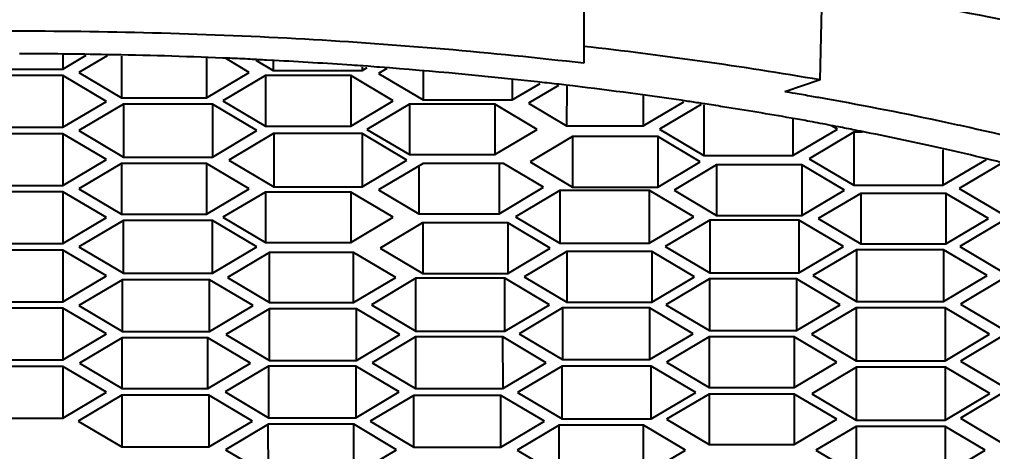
# Model space of a CAD drawing. Header units: millimetres. Extents: x 3495 to 4455, y 26793 to 27144.
# Drawn here: x 3761.19 to 3766.34, y 27042.74 to 27045.02 of the extents above; entities that cross this region are included whole.
import ezdxf

# ---------------------------------------------------------------- set-up
doc = ezdxf.new("R2010")
doc.units = ezdxf.units.MM
doc.styles.get("Standard").update_dxf_attribs({"font": ''})
doc.styles.get('Standard').set_extended_font_data('SimSun')
doc.dimstyles.new('副本 ISO-25-2bei', dxfattribs={"dimscale": 1.7, "dimtxt": 5, "dimasz": 5, "dimexe": 0.5, "dimexo": 0.625, "dimgap": 1, "dimtad": 1, "dimlfac": 0.0393, "dimdsep": 46, "dimtxsty": 'Standard', "dimcen": 2.5, "dimclrd": 1, "dimclre": 1, "dimclrt": 3, "dimadec": 0, "dimazin": 0, "dimtfac": 1, "dimtmove": 0, "dimatfit": 3, "dimfxl": 0, "dimarcsym": 0})

# ---------------------------------------------------------------- blocks, each defined once
blk = doc.blocks.new('*D1')
at = {"color": 1, "lineweight": -2, "transparency": 16777216}
for p, q in [((3689.7146, 27007.2561), (3689.7146, 27133.5514)), ((3832.6743, 27007.2563), (3832.6743, 27133.5514)), ((3698.2146, 27132.7014), (3824.1743, 27132.7014))]:
    blk.add_line(p, q, dxfattribs=at)
at = {"color": 1, "transparency": 16777216}
for points in [[(3698.2146, 27134.118), (3698.2146, 27131.2847), (3689.7146, 27132.7014)], [(3824.1743, 27134.118), (3824.1743, 27131.2847), (3832.6743, 27132.7014)]]:
    blk.add_solid(points, dxfattribs=at)
at = {"layer": 'Defpoints', "color": 0, "transparency": 16777216}
for p in [(3832.6743, 27132.7014), (3689.7146, 27006.1936), (3832.6743, 27006.1938)]:
    blk.add_point(p, dxfattribs=at)
at = {"color": 3, "transparency": 16777216, "insert": (3761.1945, 27138.6514), "char_height": 8.5, "attachment_point": 5, "bg_fill": 3, "box_fill_scale": 1.1, "bg_fill_color": 256, "bg_fill_true_color": 13158600, "bg_fill_transparency": 0}
blk.add_mtext('143', dxfattribs=at)
blk = doc.blocks.new('*D2')
at = {"color": 1, "lineweight": -2, "transparency": 16777216}
for p, q in [((3762.2574, 27114.1186), (3862.2236, 27114.1186)), ((3861.3736, 27105.6186), (3861.3736, 27014.1911)), ((3833.2275, 27005.6911), (3862.2236, 27005.6911))]:
    blk.add_line(p, q, dxfattribs=at)
at = {"color": 1, "transparency": 16777216}
for points in [[(3859.9569, 27105.6186), (3862.7903, 27105.6186), (3861.3736, 27114.1186)], [(3859.9569, 27014.1911), (3862.7903, 27014.1911), (3861.3736, 27005.6911)]]:
    blk.add_solid(points, dxfattribs=at)
at = {"layer": 'Defpoints', "color": 0, "transparency": 16777216}
for p in [(3761.1949, 27114.1186), (3832.165, 27005.6911), (3861.3736, 27005.6911)]:
    blk.add_point(p, dxfattribs=at)
at = {"color": 3, "transparency": 16777216, "insert": (3855.4236, 27059.9049), "char_height": 8.5, "attachment_point": 5, "rotation": 90, "bg_fill": 3, "box_fill_scale": 1.1, "bg_fill_color": 256, "bg_fill_true_color": 13158600, "bg_fill_transparency": 0}
blk.add_mtext('108.4', dxfattribs=at)

msp = doc.modelspace()

# ---------------------------------------------------------------- linework, layer by layer
for points, knots in [([(3761.1945, 27046.9503), (3761.7636, 27046.9503), (3762.3336, 27046.9362), (3762.9028, 27046.9087), (3762.9028, 27046.9087), (3763.4612, 27046.8805), (3764.0195, 27046.8398), (3764.5754, 27046.7833), (3764.5754, 27046.7833), (3765.1122, 27046.7293), (3765.6473, 27046.662), (3766.1799, 27046.578), (3766.1799, 27046.578), (3766.6834, 27046.4991), (3767.1844, 27046.4069), (3767.6813, 27046.2972), (3767.6813, 27046.2972), (3768.1416, 27046.1958), (3768.5986, 27046.0795), (3769.0506, 27045.9449), (3769.0506, 27045.9449), (3769.4594, 27045.8236), (3769.8633, 27045.6873), (3770.2588, 27045.5303), (3770.2588, 27045.5303), (3770.6077, 27045.3915), (3770.9509, 27045.2378), (3771.2816, 27045.0608), (3771.2816, 27045.0608), (3771.5658, 27044.9088), (3771.8416, 27044.7393), (3772.0975, 27044.5457)], [0, 0, 0, 0, 0.125, 0.125, 0.125, 0.125, 0.25, 0.25, 0.25, 0.25, 0.375, 0.375, 0.375, 0.375, 0.5, 0.5, 0.5, 0.5, 0.625, 0.625, 0.625, 0.625, 0.75, 0.75, 0.75, 0.75, 0.875, 0.875, 0.875, 0.875, 1, 1, 1, 1]), ([(3772.0095, 27044.3413), (3771.7544, 27044.5332), (3771.4802, 27044.7002), (3771.1985, 27044.8506), (3771.1985, 27044.8506), (3770.8695, 27045.0259), (3770.5288, 27045.1788), (3770.1823, 27045.3159), (3770.1823, 27045.3159), (3769.7893, 27045.4713), (3769.3888, 27045.6067), (3768.9833, 27045.7264), (3768.9833, 27045.7264), (3768.5355, 27045.8593), (3768.0818, 27045.9748), (3767.6256, 27046.0745), (3767.6256, 27046.0745), (3767.1321, 27046.1834), (3766.6352, 27046.2756), (3766.1367, 27046.3537), (3766.1367, 27046.3537), (3765.6082, 27046.436), (3765.0781, 27046.5033), (3764.5463, 27046.5564), (3764.5463, 27046.5564), (3763.9946, 27046.6121), (3763.4412, 27046.6528), (3762.8878, 27046.6802), (3762.8878, 27046.6802), (3762.3237, 27046.7077), (3761.7595, 27046.7218), (3761.1945, 27046.7218), (3761.1945, 27046.7218), (3760.6303, 27046.7218), (3760.0653, 27046.7077), (3759.5011, 27046.6802), (3759.5011, 27046.6802), (3758.9477, 27046.6528), (3758.3943, 27046.6121), (3757.8426, 27046.5564), (3757.8426, 27046.5564), (3757.3108, 27046.5033), (3756.7807, 27046.436), (3756.2523, 27046.3537), (3756.2523, 27046.3537), (3755.7537, 27046.2756), (3755.2569, 27046.1834), (3754.7633, 27046.0753), (3754.7633, 27046.0753), (3754.3071, 27045.9748), (3753.8535, 27045.8601), (3753.4056, 27045.7272), (3753.4056, 27045.7272), (3753.0001, 27045.6067), (3752.5988, 27045.4713), (3752.2058, 27045.3159), (3752.2058, 27045.3159), (3751.8601, 27045.1788), (3751.5195, 27045.0268), (3751.1904, 27044.8506), (3751.1904, 27044.8506), (3750.9088, 27044.7002), (3750.6346, 27044.5332), (3750.3795, 27044.3413)], [0, 0, 0, 0, 0.0625, 0.0625, 0.0625, 0.0625, 0.125, 0.125, 0.125, 0.125, 0.1875, 0.1875, 0.1875, 0.1875, 0.25, 0.25, 0.25, 0.25, 0.3125, 0.3125, 0.3125, 0.3125, 0.375, 0.375, 0.375, 0.375, 0.4375, 0.4375, 0.4375, 0.4375, 0.5, 0.5, 0.5, 0.5, 0.5625, 0.5625, 0.5625, 0.5625, 0.625, 0.625, 0.625, 0.625, 0.6875, 0.6875, 0.6875, 0.6875, 0.75, 0.75, 0.75, 0.75, 0.8125, 0.8125, 0.8125, 0.8125, 0.875, 0.875, 0.875, 0.875, 0.9375, 0.9375, 0.9375, 0.9375, 1, 1, 1, 1]), ([(3772.0219, 27042.9321), (3771.9422, 27043.0392), (3771.8533, 27043.1398), (3771.7577, 27043.2337), (3771.7577, 27043.2337), (3771.6522, 27043.3392), (3771.5392, 27043.4364), (3771.422, 27043.5278), (3771.422, 27043.5278), (3771.2916, 27043.6292), (3771.1561, 27043.7231), (3771.0165, 27043.8111), (3771.0165, 27043.8111), (3770.8628, 27043.9084), (3770.705, 27043.9981), (3770.5438, 27044.082), (3770.5438, 27044.082), (3770.3676, 27044.1742), (3770.189, 27044.259), (3770.007, 27044.3388), (3770.007, 27044.3388), (3769.8109, 27044.4252), (3769.6115, 27044.5049), (3769.4104, 27044.5797), (3769.4104, 27044.5797), (3768.9659, 27044.7451), (3768.5114, 27044.8847), (3768.0527, 27045.0068), (3768.0527, 27045.0068), (3767.5434, 27045.1422), (3767.0274, 27045.2553), (3766.5089, 27045.3516), (3766.5089, 27045.3516), (3765.9489, 27045.4547), (3765.3855, 27045.5386), (3764.8197, 27045.6042), (3764.8197, 27045.6042), (3764.2256, 27045.674), (3763.629, 27045.7255), (3763.0324, 27045.7596), (3763.0324, 27045.7596), (3762.42, 27045.7945), (3761.8068, 27045.8111), (3761.1945, 27045.8111), (3761.1945, 27045.8111), (3760.5813, 27045.8111), (3759.9681, 27045.7945), (3759.3565, 27045.7596), (3759.3565, 27045.7596), (3758.7591, 27045.7255), (3758.1625, 27045.674), (3757.5684, 27045.6042), (3757.5684, 27045.6042), (3757.0034, 27045.5386), (3756.4392, 27045.4547), (3755.8792, 27045.3516), (3755.8792, 27045.3516), (3755.3607, 27045.2553), (3754.8456, 27045.1422), (3754.3354, 27045.0068), (3754.3354, 27045.0068), (3753.8767, 27044.8847), (3753.4231, 27044.7451), (3752.9785, 27044.5797), (3752.9785, 27044.5797), (3752.7775, 27044.5049), (3752.578, 27044.4252), (3752.3811, 27044.3388), (3752.3811, 27044.3388), (3752.2, 27044.259), (3752.0205, 27044.1742), (3751.8452, 27044.082), (3751.8452, 27044.082), (3751.684, 27043.9981), (3751.5261, 27043.9084), (3751.3724, 27043.8111), (3751.3724, 27043.8111), (3751.2328, 27043.7231), (3751.0965, 27043.6292), (3750.9661, 27043.5278), (3750.9661, 27043.5278), (3750.8489, 27043.4364), (3750.7359, 27043.3392), (3750.6304, 27043.2337), (3750.6304, 27043.2337), (3750.5357, 27043.1398), (3750.4459, 27043.0392), (3750.3662, 27042.9321)], [0, 0, 0, 0, 0.045455, 0.045455, 0.045455, 0.045455, 0.090909, 0.090909, 0.090909, 0.090909, 0.136364, 0.136364, 0.136364, 0.136364, 0.181818, 0.181818, 0.181818, 0.181818, 0.227273, 0.227273, 0.227273, 0.227273, 0.272727, 0.272727, 0.272727, 0.272727, 0.318182, 0.318182, 0.318182, 0.318182, 0.363636, 0.363636, 0.363636, 0.363636, 0.409091, 0.409091, 0.409091, 0.409091, 0.454545, 0.454545, 0.454545, 0.454545, 0.5, 0.5, 0.5, 0.5, 0.545455, 0.545455, 0.545455, 0.545455, 0.590909, 0.590909, 0.590909, 0.590909, 0.636364, 0.636364, 0.636364, 0.636364, 0.681818, 0.681818, 0.681818, 0.681818, 0.727273, 0.727273, 0.727273, 0.727273, 0.772727, 0.772727, 0.772727, 0.772727, 0.818182, 0.818182, 0.818182, 0.818182, 0.863636, 0.863636, 0.863636, 0.863636, 0.909091, 0.909091, 0.909091, 0.909091, 0.954545, 0.954545, 0.954545, 0.954545, 1, 1, 1, 1]), ([(3765.4429, 27045.1896), (3765.9971, 27045.104), (3766.5488, 27044.9985), (3767.0947, 27044.8672), (3767.0947, 27044.8672), (3767.5849, 27044.7501), (3768.0693, 27044.6121), (3768.5446, 27044.446), (3768.5446, 27044.446), (3768.7582, 27044.3712), (3768.9692, 27044.2906), (3769.1778, 27044.2025), (3769.1778, 27044.2025), (3769.3689, 27044.1219), (3769.5575, 27044.0347), (3769.7419, 27043.9399), (3769.7419, 27043.9399), (3769.9098, 27043.8544), (3770.0743, 27043.7621), (3770.233, 27043.6616), (3770.233, 27043.6616), (3770.3759, 27043.571), (3770.5147, 27043.4738), (3770.6468, 27043.3674)], [0, 0, 0, 0, 0.166667, 0.166667, 0.166667, 0.166667, 0.333333, 0.333333, 0.333333, 0.333333, 0.5, 0.5, 0.5, 0.5, 0.666667, 0.666667, 0.666667, 0.666667, 0.833333, 0.833333, 0.833333, 0.833333, 1, 1, 1, 1]), ([(3764.1799, 27044.7899), (3763.6897, 27044.8473), (3763.1969, 27044.8888), (3762.7042, 27044.9171), (3762.7042, 27044.9171), (3762.199, 27044.9453), (3761.693, 27044.9595), (3761.1878, 27044.9595), (3761.1878, 27044.9595), (3760.6818, 27044.9595), (3760.1758, 27044.9453), (3759.6706, 27044.9162), (3759.6706, 27044.9162), (3759.1779, 27044.888), (3758.686, 27044.8456), (3758.1958, 27044.7883)], [0, 0, 0, 0, 0.25, 0.25, 0.25, 0.25, 0.5, 0.5, 0.5, 0.5, 0.75, 0.75, 0.75, 0.75, 1, 1, 1, 1]), ([(3770.7631, 27043.2702), (3770.9027, 27043.1481), (3771.034, 27043.0135), (3771.1453, 27042.8648), (3771.1453, 27042.8648), (3771.2417, 27042.736), (3771.3248, 27042.5955), (3771.3813, 27042.446), (3771.3813, 27042.446), (3771.4079, 27042.377), (3771.4287, 27042.3056), (3771.4436, 27042.2333), (3771.4436, 27042.2333), (3771.4577, 27042.1635), (3771.4661, 27042.092), (3771.4677, 27042.0206), (3771.4677, 27042.0206), (3771.4694, 27041.9491), (3771.4644, 27041.8776), (3771.4536, 27041.807), (3771.4536, 27041.807), (3771.4428, 27041.7347), (3771.4245, 27041.6641), (3771.4021, 27041.5943), (3771.4021, 27041.5943), (3771.3522, 27041.4447), (3771.2766, 27041.3043), (3771.186, 27041.1747), (3771.186, 27041.1747), (3771.0813, 27041.0251), (3770.9567, 27040.8905), (3770.8229, 27040.7667), (3770.8229, 27040.7667), (3770.6659, 27040.623), (3770.4956, 27040.4942), (3770.3178, 27040.377), (3770.3178, 27040.377), (3770.1125, 27040.2416), (3769.8981, 27040.1211), (3769.678, 27040.0106), (3769.678, 27040.0106), (3769.4295, 27039.886), (3769.1736, 27039.7755), (3768.9135, 27039.6741), (3768.9135, 27039.6741), (3768.6252, 27039.5619), (3768.3319, 27039.4614), (3768.0361, 27039.3716), (3768.0361, 27039.3716), (3767.712, 27039.2728), (3767.3855, 27039.1855), (3767.0565, 27039.1074), (3767.0565, 27039.1074), (3766.7042, 27039.0235), (3766.3485, 27038.9504), (3765.9913, 27038.8856), (3765.9913, 27038.8856), (3765.2218, 27038.7468), (3764.445, 27038.6479), (3763.6656, 27038.5823), (3763.6656, 27038.5823), (3762.8438, 27038.5125), (3762.0187, 27038.4793), (3761.1945, 27038.4793)], [0, 0, 0, 0, 0.0625, 0.0625, 0.0625, 0.0625, 0.125, 0.125, 0.125, 0.125, 0.1875, 0.1875, 0.1875, 0.1875, 0.25, 0.25, 0.25, 0.25, 0.3125, 0.3125, 0.3125, 0.3125, 0.375, 0.375, 0.375, 0.375, 0.4375, 0.4375, 0.4375, 0.4375, 0.5, 0.5, 0.5, 0.5, 0.5625, 0.5625, 0.5625, 0.5625, 0.625, 0.625, 0.625, 0.625, 0.6875, 0.6875, 0.6875, 0.6875, 0.75, 0.75, 0.75, 0.75, 0.8125, 0.8125, 0.8125, 0.8125, 0.875, 0.875, 0.875, 0.875, 0.9375, 0.9375, 0.9375, 0.9375, 1, 1, 1, 1])]:
    msp.add_open_spline(points, degree=3, knots=knots)
for points in [[(3764.1799, 27045.35), (3764.1799, 27045.35), (3764.1799, 27044.7899), (3764.1799, 27044.7899)], [(3765.4296, 27044.7027), (3765.4296, 27044.7027), (3765.4395, 27045.0841), (3765.4395, 27045.0841)], [(3765.4296, 27044.7027), (3765.0149, 27044.7733), (3764.5978, 27044.8323), (3764.1799, 27044.8797)], [(3761.4263, 27044.839), (3761.349, 27044.8398), (3761.2717, 27044.8398), (3761.1945, 27044.8398)], [(3761.4246, 27044.8348), (3761.4246, 27044.8348), (3761.4246, 27044.7592), (3761.4246, 27044.7592)], [(3761.4246, 27044.7592), (3761.4246, 27044.7592), (3761.5476, 27044.8323), (3761.5476, 27044.8323)], [(3761.6548, 27044.8356), (3761.5792, 27044.8373), (3761.5027, 27044.8381), (3761.4263, 27044.839)], [(3761.6581, 27044.8298), (3761.6581, 27044.8298), (3761.5094, 27044.7418), (3761.5094, 27044.7418)], [(3762.2705, 27044.8174), (3762.0653, 27044.8265), (3761.86, 27044.8323), (3761.6548, 27044.8356)], [(3761.7346, 27044.8282), (3761.7346, 27044.8282), (3761.7346, 27044.608), (3761.7346, 27044.608)], [(3762.1849, 27044.819), (3762.1849, 27044.819), (3762.1849, 27044.608), (3762.1849, 27044.608)], [(3762.307, 27044.8165), (3762.307, 27044.8165), (3762.2705, 27044.8174), (3762.2705, 27044.8174)], [(3762.4101, 27044.7418), (3762.4101, 27044.7418), (3762.2838, 27044.8165), (3762.2838, 27044.8165)], [(3762.4151, 27044.8116), (3762.3785, 27044.8132), (3762.3428, 27044.8149), (3762.307, 27044.8165)], [(3762.5023, 27044.8066), (3762.4732, 27044.8082), (3762.4441, 27044.8099), (3762.4151, 27044.8116)], [(3762.4458, 27044.8074), (3762.4458, 27044.8074), (3762.5372, 27044.7526), (3762.5372, 27044.7526)], [(3762.5422, 27044.8049), (3762.5422, 27044.8049), (3762.5023, 27044.8066), (3762.5023, 27044.8066)], [(3762.5372, 27044.8007), (3762.5372, 27044.8007), (3762.5372, 27044.7526), (3762.5372, 27044.7526)], [(3762.9527, 27044.78), (3762.8156, 27044.7891), (3762.6793, 27044.7974), (3762.5422, 27044.8049)], [(3763.0125, 27044.7758), (3762.9925, 27044.7775), (3762.9726, 27044.7783), (3762.9527, 27044.78)], [(3763.0083, 27044.77), (3763.0083, 27044.77), (3763.0083, 27044.7526), (3763.0083, 27044.7526)], [(3763.0083, 27044.7526), (3763.0083, 27044.7526), (3763.0349, 27044.7683), (3763.0349, 27044.7683)], [(3763.0391, 27044.7742), (3763.0391, 27044.7742), (3763.0125, 27044.7758), (3763.0125, 27044.7758)], [(3763.0997, 27044.7692), (3763.0798, 27044.7708), (3763.059, 27044.7725), (3763.0391, 27044.7742)], [(3763.9348, 27044.6919), (3763.6573, 27044.7226), (3763.3789, 27044.7484), (3763.0997, 27044.7692)], [(3760.9635, 27044.7592), (3760.9635, 27044.7592), (3761.4246, 27044.7592), (3761.4246, 27044.7592)], [(3761.4246, 27044.7251), (3761.4246, 27044.7251), (3760.9635, 27044.7251), (3760.9635, 27044.7251)], [(3761.4246, 27044.7251), (3761.4246, 27044.7251), (3761.4246, 27044.4518), (3761.4246, 27044.4518)], [(3761.6548, 27044.5889), (3761.6548, 27044.5889), (3761.4246, 27044.7251), (3761.4246, 27044.7251)], [(3761.5094, 27044.7418), (3761.5094, 27044.7418), (3761.7346, 27044.608), (3761.7346, 27044.608)], [(3762.1849, 27044.608), (3762.1849, 27044.608), (3762.4101, 27044.7418), (3762.4101, 27044.7418)], [(3762.4965, 27044.7251), (3762.4965, 27044.7251), (3762.2713, 27044.5914), (3762.2713, 27044.5914)], [(3762.4965, 27044.7251), (3762.4965, 27044.7251), (3762.4965, 27044.4576), (3762.4965, 27044.4576)], [(3762.9468, 27044.7251), (3762.9468, 27044.7251), (3762.4965, 27044.7251), (3762.4965, 27044.7251)], [(3762.5372, 27044.7526), (3762.5372, 27044.7526), (3763.0083, 27044.7526), (3763.0083, 27044.7526)], [(3762.9468, 27044.7251), (3762.9468, 27044.7251), (3762.9468, 27044.4576), (3762.9468, 27044.4576)], [(3763.172, 27044.5914), (3763.172, 27044.5914), (3762.9468, 27044.7251), (3762.9468, 27044.7251)], [(3763.1388, 27044.7617), (3763.1388, 27044.7617), (3763.0947, 27044.7359), (3763.0947, 27044.7359)], [(3763.0947, 27044.7359), (3763.0947, 27044.7359), (3763.3307, 27044.5963), (3763.3307, 27044.5963)], [(3763.3307, 27044.7492), (3763.3307, 27044.7492), (3763.3307, 27044.5963), (3763.3307, 27044.5963)], [(3763.801, 27044.7002), (3763.801, 27044.7002), (3763.801, 27044.5963), (3763.801, 27044.5963)], [(3763.801, 27044.5963), (3763.801, 27044.5963), (3763.9497, 27044.6836), (3763.9497, 27044.6836)], [(3764.0461, 27044.6728), (3764.0461, 27044.6728), (3763.8874, 27044.5789), (3763.8874, 27044.5789)], [(3764.0353, 27044.6803), (3764.0021, 27044.6844), (3763.9688, 27044.6877), (3763.9348, 27044.6919)], [(3764.0868, 27044.6745), (3764.0702, 27044.6761), (3764.0528, 27044.6786), (3764.0353, 27044.6803)], [(3764.1226, 27044.6703), (3764.1226, 27044.6703), (3764.0868, 27044.6745), (3764.0868, 27044.6745)], [(3764.0902, 27044.6686), (3764.0902, 27044.6686), (3764.0893, 27044.4592), (3764.0893, 27044.4592)], [(3764.7324, 27044.5889), (3764.5297, 27044.6188), (3764.3261, 27044.6462), (3764.1226, 27044.6703)], [(3765.4296, 27044.7027), (3765.4296, 27044.7027), (3765.2434, 27044.6396), (3765.2434, 27044.6396)], [(3761.7346, 27044.608), (3761.7346, 27044.608), (3762.1849, 27044.608), (3762.1849, 27044.608)], [(3764.494, 27044.6221), (3764.494, 27044.6221), (3764.494, 27044.4592), (3764.494, 27044.4592)], [(3765.2975, 27044.6304), (3765.2792, 27044.6337), (3765.2617, 27044.6362), (3765.2434, 27044.6396)], [(3765.3864, 27044.6146), (3765.3564, 27044.6204), (3765.3274, 27044.6254), (3765.2975, 27044.6304)], [(3765.4603, 27044.6022), (3765.4362, 27044.6063), (3765.4113, 27044.6105), (3765.3864, 27044.6146)], [(3761.4246, 27044.4518), (3761.4246, 27044.4518), (3761.6548, 27044.5889), (3761.6548, 27044.5889)], [(3761.7445, 27044.5739), (3761.7445, 27044.5739), (3761.5094, 27044.4343), (3761.5094, 27044.4343)], [(3761.7445, 27044.5756), (3761.7445, 27044.5756), (3761.7445, 27044.2947), (3761.7445, 27044.2947)], [(3762.2156, 27044.5739), (3762.2156, 27044.5739), (3761.7445, 27044.5739), (3761.7445, 27044.5739)], [(3762.2156, 27044.5756), (3762.2156, 27044.5756), (3762.2156, 27044.2947), (3762.2156, 27044.2947)], [(3762.4508, 27044.4343), (3762.4508, 27044.4343), (3762.2156, 27044.5739), (3762.2156, 27044.5739)], [(3762.2713, 27044.5914), (3762.2713, 27044.5914), (3762.4965, 27044.4576), (3762.4965, 27044.4576)], [(3762.9468, 27044.4576), (3762.9468, 27044.4576), (3763.172, 27044.5914), (3763.172, 27044.5914)], [(3763.2576, 27044.5739), (3763.2576, 27044.5739), (3763.0324, 27044.4401), (3763.0324, 27044.4401)], [(3763.2584, 27044.5739), (3763.2584, 27044.5739), (3763.2576, 27044.3072), (3763.2576, 27044.3072)], [(3763.7088, 27044.5739), (3763.7088, 27044.5739), (3763.2576, 27044.5739), (3763.2576, 27044.5739)], [(3763.3307, 27044.5963), (3763.3307, 27044.5963), (3763.801, 27044.5963), (3763.801, 27044.5963)], [(3763.7088, 27044.5739), (3763.7088, 27044.5739), (3763.7088, 27044.3072), (3763.7088, 27044.3072)], [(3763.9339, 27044.4401), (3763.9339, 27044.4401), (3763.7088, 27044.5739), (3763.7088, 27044.5739)], [(3763.8874, 27044.5789), (3763.8874, 27044.5789), (3764.0893, 27044.4592), (3764.0893, 27044.4592)], [(3764.494, 27044.4592), (3764.494, 27044.4592), (3764.7092, 27044.5872), (3764.7092, 27044.5872)], [(3764.8006, 27044.5723), (3764.8006, 27044.5723), (3764.5804, 27044.4418), (3764.5804, 27044.4418)], [(3764.8064, 27044.5772), (3764.7815, 27044.5814), (3764.7574, 27044.5847), (3764.7324, 27044.5889)], [(3764.8205, 27044.5756), (3764.8205, 27044.5756), (3764.8064, 27044.5772), (3764.8064, 27044.5772)], [(3764.8155, 27044.5698), (3764.8155, 27044.5698), (3764.8155, 27044.3022), (3764.8155, 27044.3022)], [(3764.9144, 27044.5606), (3764.8828, 27044.5656), (3764.8521, 27044.5706), (3764.8205, 27044.5756)], [(3765.2775, 27044.5), (3765.157, 27044.5216), (3765.0357, 27044.5415), (3764.9144, 27044.5606)], [(3766.0959, 27044.4775), (3765.8849, 27044.5224), (3765.673, 27044.5639), (3765.4603, 27044.6022)], [(3762.4965, 27044.4576), (3762.4965, 27044.4576), (3762.9468, 27044.4576), (3762.9468, 27044.4576)], [(3764.0893, 27044.4592), (3764.0893, 27044.4592), (3764.494, 27044.4592), (3764.494, 27044.4592)], [(3765.3631, 27044.485), (3765.3348, 27044.49), (3765.3066, 27044.495), (3765.2775, 27044.5)], [(3765.2867, 27044.4941), (3765.2867, 27044.4941), (3765.2867, 27044.3022), (3765.2867, 27044.3022)], [(3765.4711, 27044.4651), (3765.4346, 27044.4717), (3765.3988, 27044.4784), (3765.3631, 27044.485)], [(3765.5268, 27044.4543), (3765.5077, 27044.4576), (3765.4894, 27044.4609), (3765.4711, 27044.4651)], [(3765.5218, 27044.4418), (3765.5218, 27044.4418), (3765.4919, 27044.4601), (3765.4919, 27044.4601)], [(3765.6149, 27044.4368), (3765.5849, 27044.4426), (3765.5559, 27044.4484), (3765.5268, 27044.4543)], [(3766.2198, 27044.4501), (3766.1782, 27044.4592), (3766.1375, 27044.4684), (3766.0959, 27044.4775)], [(3760.9635, 27044.4518), (3760.9635, 27044.4518), (3761.4246, 27044.4518), (3761.4246, 27044.4518)], [(3761.4246, 27044.4177), (3761.4246, 27044.4177), (3760.9635, 27044.4177), (3760.9635, 27044.4177)], [(3761.4246, 27044.4177), (3761.4246, 27044.4177), (3761.4246, 27044.1443), (3761.4246, 27044.1443)], [(3761.6548, 27044.2814), (3761.6548, 27044.2814), (3761.4246, 27044.4177), (3761.4246, 27044.4177)], [(3761.5094, 27044.4343), (3761.5094, 27044.4343), (3761.7445, 27044.2947), (3761.7445, 27044.2947)], [(3762.2156, 27044.2947), (3762.2156, 27044.2947), (3762.4508, 27044.4343), (3762.4508, 27044.4343)], [(3762.5389, 27044.4185), (3762.5389, 27044.4185), (3762.3029, 27044.2781), (3762.3029, 27044.2781)], [(3763.0075, 27044.4185), (3763.0075, 27044.4185), (3762.5389, 27044.4185), (3762.5389, 27044.4185)], [(3762.5405, 27044.4194), (3762.5405, 27044.4194), (3762.5397, 27044.1377), (3762.5397, 27044.1377)], [(3763.2443, 27044.2773), (3763.2443, 27044.2773), (3763.0075, 27044.4185), (3763.0075, 27044.4185)], [(3763.0083, 27044.4194), (3763.0083, 27044.4194), (3763.0083, 27044.1377), (3763.0083, 27044.1377)], [(3763.0324, 27044.4401), (3763.0324, 27044.4401), (3763.2576, 27044.3072), (3763.2576, 27044.3072)], [(3763.7088, 27044.3072), (3763.7088, 27044.3072), (3763.9339, 27044.4401), (3763.9339, 27044.4401)], [(3764.1209, 27044.4036), (3764.1209, 27044.4036), (3763.8957, 27044.2698), (3763.8957, 27044.2698)], [(3764.1209, 27044.4036), (3764.1209, 27044.4036), (3764.1209, 27044.136), (3764.1209, 27044.136)], [(3764.5712, 27044.4036), (3764.5712, 27044.4036), (3764.1209, 27044.4036), (3764.1209, 27044.4036)], [(3764.5712, 27044.4036), (3764.5712, 27044.4036), (3764.5712, 27044.136), (3764.5712, 27044.136)], [(3764.7964, 27044.2698), (3764.7964, 27044.2698), (3764.5712, 27044.4036), (3764.5712, 27044.4036)], [(3764.5804, 27044.4418), (3764.5804, 27044.4418), (3764.8155, 27044.3022), (3764.8155, 27044.3022)], [(3765.2867, 27044.3022), (3765.2867, 27044.3022), (3765.5218, 27044.4418), (3765.5218, 27044.4418)], [(3765.6082, 27044.4252), (3765.6082, 27044.4252), (3765.3731, 27044.2856), (3765.3731, 27044.2856)], [(3765.609, 27044.4268), (3765.609, 27044.4268), (3765.6082, 27044.146), (3765.6082, 27044.146)], [(3765.6539, 27044.4252), (3765.6539, 27044.4252), (3765.6082, 27044.4252), (3765.6082, 27044.4252)], [(3765.6763, 27044.4244), (3765.6564, 27044.4285), (3765.6356, 27044.4327), (3765.6149, 27044.4368)], [(3766.0694, 27044.3413), (3765.9389, 27044.3703), (3765.8076, 27044.3986), (3765.6763, 27044.4244)], [(3766.8878, 27044.2873), (3766.6668, 27044.3462), (3766.4441, 27044.4011), (3766.2198, 27044.4501)], [(3763.2576, 27044.3072), (3763.2576, 27044.3072), (3763.7088, 27044.3072), (3763.7088, 27044.3072)], [(3764.8155, 27044.3022), (3764.8155, 27044.3022), (3765.2867, 27044.3022), (3765.2867, 27044.3022)], [(3766.3178, 27044.2831), (3766.2355, 27044.303), (3766.1525, 27044.323), (3766.0694, 27044.3413)], [(3766.0793, 27044.3321), (3766.0793, 27044.3321), (3766.0793, 27044.146), (3766.0793, 27044.146)], [(3761.4246, 27044.1443), (3761.4246, 27044.1443), (3761.6548, 27044.2814), (3761.6548, 27044.2814)], [(3761.7346, 27044.2607), (3761.7346, 27044.2607), (3761.5094, 27044.1269), (3761.5094, 27044.1269)], [(3761.7346, 27044.2607), (3761.7346, 27044.2607), (3761.7346, 27043.9931), (3761.7346, 27043.9931)], [(3762.1849, 27044.2607), (3762.1849, 27044.2607), (3761.7346, 27044.2607), (3761.7346, 27044.2607)], [(3761.7445, 27044.2947), (3761.7445, 27044.2947), (3762.2156, 27044.2947), (3762.2156, 27044.2947)], [(3762.1849, 27044.2607), (3762.1849, 27044.2607), (3762.1849, 27043.9931), (3762.1849, 27043.9931)], [(3762.4101, 27044.1269), (3762.4101, 27044.1269), (3762.1849, 27044.2607), (3762.1849, 27044.2607)], [(3762.3029, 27044.2781), (3762.3029, 27044.2781), (3762.5397, 27044.1377), (3762.5397, 27044.1377)], [(3763.0083, 27044.1377), (3763.0083, 27044.1377), (3763.2443, 27044.2773), (3763.2443, 27044.2773)], [(3763.3307, 27044.2607), (3763.3307, 27044.2607), (3763.0947, 27044.1211), (3763.0947, 27044.1211)], [(3763.7553, 27044.2607), (3763.7553, 27044.2607), (3763.3307, 27044.2607), (3763.3307, 27044.2607)], [(3763.732, 27044.2607), (3763.732, 27044.2607), (3763.732, 27043.9948), (3763.732, 27043.9948)], [(3763.9672, 27044.1344), (3763.9672, 27044.1344), (3763.7553, 27044.2607), (3763.7553, 27044.2607)], [(3763.8957, 27044.2698), (3763.8957, 27044.2698), (3764.1209, 27044.136), (3764.1209, 27044.136)], [(3764.5712, 27044.136), (3764.5712, 27044.136), (3764.7964, 27044.2698), (3764.7964, 27044.2698)], [(3764.8828, 27044.2532), (3764.8828, 27044.2532), (3764.6577, 27044.1194), (3764.6577, 27044.1194)], [(3764.8828, 27044.2532), (3764.8828, 27044.2532), (3764.8828, 27043.9856), (3764.8828, 27043.9856)], [(3765.3332, 27044.2532), (3765.3332, 27044.2532), (3764.8828, 27044.2532), (3764.8828, 27044.2532)], [(3765.3332, 27044.2532), (3765.3332, 27044.2532), (3765.3332, 27043.9856), (3765.3332, 27043.9856)], [(3765.5584, 27044.1194), (3765.5584, 27044.1194), (3765.3332, 27044.2532), (3765.3332, 27044.2532)], [(3765.3731, 27044.2856), (3765.3731, 27044.2856), (3765.6082, 27044.146), (3765.6082, 27044.146)], [(3766.0793, 27044.146), (3766.0793, 27044.146), (3766.3103, 27044.2823), (3766.3103, 27044.2823)], [(3766.3951, 27044.264), (3766.3951, 27044.264), (3766.1657, 27044.1286), (3766.1657, 27044.1286)], [(3766.3303, 27044.2806), (3766.3303, 27044.2806), (3766.3178, 27044.2831), (3766.3178, 27044.2831)], [(3766.4009, 27044.2632), (3766.3768, 27044.269), (3766.3535, 27044.2748), (3766.3303, 27044.2806)], [(3763.3074, 27044.2465), (3763.3074, 27044.2465), (3763.3074, 27043.9948), (3763.3074, 27043.9948)], [(3760.9635, 27044.1443), (3760.9635, 27044.1443), (3761.4246, 27044.1443), (3761.4246, 27044.1443)], [(3765.6082, 27044.146), (3765.6082, 27044.146), (3766.0793, 27044.146), (3766.0793, 27044.146)], [(3761.4246, 27044.1103), (3761.4246, 27044.1103), (3760.9635, 27044.1103), (3760.9635, 27044.1103)], [(3761.4246, 27044.1103), (3761.4246, 27044.1103), (3761.4246, 27043.8369), (3761.4246, 27043.8369)], [(3761.6548, 27043.974), (3761.6548, 27043.974), (3761.4246, 27044.1103), (3761.4246, 27044.1103)], [(3761.5094, 27044.1269), (3761.5094, 27044.1269), (3761.7346, 27043.9931), (3761.7346, 27043.9931)], [(3762.1849, 27043.9931), (3762.1849, 27043.9931), (3762.4101, 27044.1269), (3762.4101, 27044.1269)], [(3762.4965, 27044.1094), (3762.4965, 27044.1094), (3762.2713, 27043.9765), (3762.2713, 27043.9765)], [(3762.4965, 27044.1094), (3762.4965, 27044.1094), (3762.4965, 27043.8427), (3762.4965, 27043.8427)], [(3762.9477, 27044.1094), (3762.9477, 27044.1094), (3762.4965, 27044.1094), (3762.4965, 27044.1094)], [(3762.5397, 27044.1377), (3762.5397, 27044.1377), (3763.0083, 27044.1377), (3763.0083, 27044.1377)], [(3762.9468, 27044.1094), (3762.9468, 27044.1094), (3762.9468, 27043.8427), (3762.9468, 27043.8427)], [(3763.172, 27043.9765), (3763.172, 27043.9765), (3762.9477, 27044.1094), (3762.9477, 27044.1094)], [(3763.0947, 27044.1211), (3763.0947, 27044.1211), (3763.3074, 27043.9948), (3763.3074, 27043.9948)], [(3763.732, 27043.9948), (3763.732, 27043.9948), (3763.9672, 27044.1344), (3763.9672, 27044.1344)], [(3764.0536, 27044.1177), (3764.0536, 27044.1177), (3763.8185, 27043.9782), (3763.8185, 27043.9782)], [(3764.0528, 27044.1202), (3764.0528, 27044.1202), (3764.0528, 27043.8386), (3764.0528, 27043.8386)], [(3764.5272, 27044.1177), (3764.5272, 27044.1177), (3764.0536, 27044.1177), (3764.0536, 27044.1177)], [(3764.1209, 27044.136), (3764.1209, 27044.136), (3764.5712, 27044.136), (3764.5712, 27044.136)], [(3764.5264, 27044.1202), (3764.5264, 27044.1202), (3764.5264, 27043.8386), (3764.5264, 27043.8386)], [(3764.7615, 27043.979), (3764.7615, 27043.979), (3764.5272, 27044.1177), (3764.5272, 27044.1177)], [(3764.6577, 27044.1194), (3764.6577, 27044.1194), (3764.8828, 27043.9856), (3764.8828, 27043.9856)], [(3765.3332, 27043.9856), (3765.3332, 27043.9856), (3765.5584, 27044.1194), (3765.5584, 27044.1194)], [(3765.6448, 27044.102), (3765.6448, 27044.102), (3765.4196, 27043.969), (3765.4196, 27043.969)], [(3765.6448, 27044.102), (3765.6448, 27044.102), (3765.6448, 27043.8352), (3765.6448, 27043.8352)], [(3766.0951, 27044.102), (3766.0951, 27044.102), (3765.6448, 27044.102), (3765.6448, 27044.102)], [(3766.0951, 27044.102), (3766.0951, 27044.102), (3766.0951, 27043.8352), (3766.0951, 27043.8352)], [(3766.3203, 27043.969), (3766.3203, 27043.969), (3766.0951, 27044.102), (3766.0951, 27044.102)], [(3766.1657, 27044.1286), (3766.1657, 27044.1286), (3766.4017, 27043.989), (3766.4017, 27043.989)], [(3761.7346, 27043.9931), (3761.7346, 27043.9931), (3762.1849, 27043.9931), (3762.1849, 27043.9931)], [(3763.3074, 27043.9948), (3763.3074, 27043.9948), (3763.732, 27043.9948), (3763.732, 27043.9948)], [(3761.4246, 27043.8369), (3761.4246, 27043.8369), (3761.6548, 27043.974), (3761.6548, 27043.974)], [(3761.7445, 27043.959), (3761.7445, 27043.959), (3761.5094, 27043.8195), (3761.5094, 27043.8195)], [(3761.7445, 27043.6799), (3761.7445, 27043.6799), (3761.7445, 27043.9607), (3761.7445, 27043.9607)], [(3762.2156, 27043.959), (3762.2156, 27043.959), (3761.7445, 27043.959), (3761.7445, 27043.959)], [(3762.2156, 27043.6799), (3762.2156, 27043.6799), (3762.2156, 27043.9607), (3762.2156, 27043.9607)], [(3762.4508, 27043.8195), (3762.4508, 27043.8195), (3762.2156, 27043.959), (3762.2156, 27043.959)], [(3762.2713, 27043.9765), (3762.2713, 27043.9765), (3762.4965, 27043.8427), (3762.4965, 27043.8427)], [(3762.9468, 27043.8427), (3762.9468, 27043.8427), (3763.172, 27043.9765), (3763.172, 27043.9765)], [(3763.3274, 27043.9458), (3763.3274, 27043.9458), (3763.1022, 27043.812), (3763.1022, 27043.812)], [(3763.7777, 27043.9458), (3763.7777, 27043.9458), (3763.3274, 27043.9458), (3763.3274, 27043.9458)], [(3763.3282, 27043.9458), (3763.3282, 27043.9458), (3763.3282, 27043.6782), (3763.3282, 27043.6782)], [(3763.7777, 27043.9458), (3763.7777, 27043.9458), (3763.7777, 27043.6782), (3763.7777, 27043.6782)], [(3764.0029, 27043.812), (3764.0029, 27043.812), (3763.7777, 27043.9458), (3763.7777, 27043.9458)], [(3763.8185, 27043.9782), (3763.8185, 27043.9782), (3764.0528, 27043.8386), (3764.0528, 27043.8386)], [(3764.5264, 27043.8386), (3764.5264, 27043.8386), (3764.7615, 27043.979), (3764.7615, 27043.979)], [(3764.8463, 27043.9607), (3764.8463, 27043.9607), (3764.6111, 27043.8211), (3764.6111, 27043.8211)], [(3764.8471, 27043.9624), (3764.8471, 27043.9624), (3764.8463, 27043.6815), (3764.8463, 27043.6815)], [(3765.3174, 27043.9607), (3765.3174, 27043.9607), (3764.8463, 27043.9607), (3764.8463, 27043.9607)], [(3764.8828, 27043.9856), (3764.8828, 27043.9856), (3765.3332, 27043.9856), (3765.3332, 27043.9856)], [(3765.3174, 27043.9624), (3765.3174, 27043.9624), (3765.3174, 27043.6815), (3765.3174, 27043.6815)], [(3765.5534, 27043.8211), (3765.5534, 27043.8211), (3765.3174, 27043.9607), (3765.3174, 27043.9607)], [(3765.4196, 27043.969), (3765.4196, 27043.969), (3765.6448, 27043.8352), (3765.6448, 27043.8352)], [(3766.0951, 27043.8352), (3766.0951, 27043.8352), (3766.3203, 27043.969), (3766.3203, 27043.969)], [(3766.4001, 27043.9582), (3766.4001, 27043.9582), (3766.1691, 27043.8211), (3766.1691, 27043.8211)], [(3760.9635, 27043.8369), (3760.9635, 27043.8369), (3761.4246, 27043.8369), (3761.4246, 27043.8369)], [(3762.4965, 27043.8427), (3762.4965, 27043.8427), (3762.9468, 27043.8427), (3762.9468, 27043.8427)], [(3764.0528, 27043.8386), (3764.0528, 27043.8386), (3764.5264, 27043.8386), (3764.5264, 27043.8386)], [(3761.4246, 27043.8028), (3761.4246, 27043.8028), (3760.9635, 27043.8028), (3760.9635, 27043.8028)], [(3761.4246, 27043.8028), (3761.4246, 27043.8028), (3761.4246, 27043.5295), (3761.4246, 27043.5295)], [(3761.6548, 27043.6666), (3761.6548, 27043.6666), (3761.4246, 27043.8028), (3761.4246, 27043.8028)], [(3761.5094, 27043.8195), (3761.5094, 27043.8195), (3761.7445, 27043.6799), (3761.7445, 27043.6799)], [(3762.2156, 27043.6799), (3762.2156, 27043.6799), (3762.4508, 27043.8195), (3762.4508, 27043.8195)], [(3762.5173, 27043.7904), (3762.5173, 27043.7904), (3762.2946, 27043.6583), (3762.2946, 27043.6583)], [(3762.5173, 27043.5261), (3762.5173, 27043.5261), (3762.5173, 27043.7904), (3762.5173, 27043.7904)], [(3762.9626, 27043.7904), (3762.9626, 27043.7904), (3762.5173, 27043.7904), (3762.5173, 27043.7904)], [(3762.9626, 27043.5261), (3762.9626, 27043.5261), (3762.9626, 27043.7904), (3762.9626, 27043.7904)], [(3763.1853, 27043.6583), (3763.1853, 27043.6583), (3762.9626, 27043.7904), (3762.9626, 27043.7904)], [(3763.1022, 27043.812), (3763.1022, 27043.812), (3763.3282, 27043.6782), (3763.3282, 27043.6782)], [(3763.7777, 27043.6782), (3763.7777, 27043.6782), (3764.0029, 27043.812), (3764.0029, 27043.812)], [(3764.0902, 27043.7945), (3764.0902, 27043.7945), (3763.865, 27043.6616), (3763.865, 27043.6616)], [(3764.0902, 27043.7945), (3764.0902, 27043.7945), (3764.0902, 27043.5278), (3764.0902, 27043.5278)], [(3764.5405, 27043.7945), (3764.5405, 27043.7945), (3764.0902, 27043.7945), (3764.0902, 27043.7945)], [(3764.5405, 27043.7945), (3764.5405, 27043.7945), (3764.5405, 27043.5278), (3764.5405, 27043.5278)], [(3764.7657, 27043.6616), (3764.7657, 27043.6616), (3764.5405, 27043.7945), (3764.5405, 27043.7945)], [(3764.6111, 27043.8211), (3764.6111, 27043.8211), (3764.8463, 27043.6815), (3764.8463, 27043.6815)], [(3765.3174, 27043.6815), (3765.3174, 27043.6815), (3765.5534, 27043.8211), (3765.5534, 27043.8211)], [(3765.6223, 27043.8045), (3765.6223, 27043.8045), (3765.3922, 27043.6674), (3765.3922, 27043.6674)], [(3765.6223, 27043.8045), (3765.6223, 27043.8045), (3765.6223, 27043.5311), (3765.6223, 27043.5311)], [(3766.0827, 27043.8045), (3766.0827, 27043.8045), (3765.6223, 27043.8045), (3765.6223, 27043.8045)], [(3765.6448, 27043.8352), (3765.6448, 27043.8352), (3766.0951, 27043.8352), (3766.0951, 27043.8352)], [(3766.0827, 27043.8045), (3766.0827, 27043.8045), (3766.0827, 27043.5311), (3766.0827, 27043.5311)], [(3766.3136, 27043.6674), (3766.3136, 27043.6674), (3766.0827, 27043.8045), (3766.0827, 27043.8045)], [(3766.1691, 27043.8211), (3766.1691, 27043.8211), (3766.4001, 27043.6848), (3766.4001, 27043.6848)], [(3764.8463, 27043.6815), (3764.8463, 27043.6815), (3765.3174, 27043.6815), (3765.3174, 27043.6815)], [(3761.4246, 27043.5295), (3761.4246, 27043.5295), (3761.6548, 27043.6666), (3761.6548, 27043.6666)], [(3761.7395, 27043.6458), (3761.7395, 27043.6458), (3761.5094, 27043.5095), (3761.5094, 27043.5095)], [(3761.7395, 27043.3724), (3761.7395, 27043.3724), (3761.7395, 27043.6458), (3761.7395, 27043.6458)], [(3762.1999, 27043.6458), (3762.1999, 27043.6458), (3761.7395, 27043.6458), (3761.7395, 27043.6458)], [(3761.7445, 27043.6799), (3761.7445, 27043.6799), (3762.2156, 27043.6799), (3762.2156, 27043.6799)], [(3762.1999, 27043.3724), (3762.1999, 27043.3724), (3762.2007, 27043.6458), (3762.2007, 27043.6458)], [(3762.4308, 27043.5095), (3762.4308, 27043.5095), (3762.1999, 27043.6458), (3762.1999, 27043.6458)], [(3762.2946, 27043.6583), (3762.2946, 27043.6583), (3762.5173, 27043.5261), (3762.5173, 27043.5261)], [(3762.9626, 27043.5261), (3762.9626, 27043.5261), (3763.1853, 27043.6583), (3763.1853, 27043.6583)], [(3763.2917, 27043.6533), (3763.2917, 27043.6533), (3763.0565, 27043.5137), (3763.0565, 27043.5137)], [(3763.2917, 27043.3741), (3763.2917, 27043.3741), (3763.2917, 27043.6549), (3763.2917, 27043.6549)], [(3763.7628, 27043.6533), (3763.7628, 27043.6533), (3763.2917, 27043.6533), (3763.2917, 27043.6533)], [(3763.3282, 27043.6782), (3763.3282, 27043.6782), (3763.7777, 27043.6782), (3763.7777, 27043.6782)], [(3763.7628, 27043.3741), (3763.7628, 27043.3741), (3763.7628, 27043.6549), (3763.7628, 27043.6549)], [(3763.9979, 27043.5137), (3763.9979, 27043.5137), (3763.7628, 27043.6533), (3763.7628, 27043.6533)], [(3763.865, 27043.6616), (3763.865, 27043.6616), (3764.0902, 27043.5278), (3764.0902, 27043.5278)], [(3764.5405, 27043.5278), (3764.5405, 27043.5278), (3764.7657, 27043.6616), (3764.7657, 27043.6616)], [(3764.8446, 27043.6508), (3764.8446, 27043.6508), (3764.6145, 27043.5137), (3764.6145, 27043.5137)], [(3764.8446, 27043.6508), (3764.8446, 27043.6508), (3764.8446, 27043.3774), (3764.8446, 27043.3774)], [(3765.3058, 27043.6508), (3765.3058, 27043.6508), (3764.8446, 27043.6508), (3764.8446, 27043.6508)], [(3765.3058, 27043.6508), (3765.3058, 27043.6508), (3765.3058, 27043.3774), (3765.3058, 27043.3774)], [(3765.5359, 27043.5137), (3765.5359, 27043.5137), (3765.3058, 27043.6508), (3765.3058, 27043.6508)], [(3765.3922, 27043.6674), (3765.3922, 27043.6674), (3765.6223, 27043.5311), (3765.6223, 27043.5311)], [(3766.0827, 27043.5311), (3766.0827, 27043.5311), (3766.3136, 27043.6674), (3766.3136, 27043.6674)], [(3766.3976, 27043.6508), (3766.3976, 27043.6508), (3766.1724, 27043.517), (3766.1724, 27043.517)], [(3760.9635, 27043.5295), (3760.9635, 27043.5295), (3761.4246, 27043.5295), (3761.4246, 27043.5295)], [(3764.0902, 27043.5278), (3764.0902, 27043.5278), (3764.5405, 27043.5278), (3764.5405, 27043.5278)], [(3765.6223, 27043.5311), (3765.6223, 27043.5311), (3766.0827, 27043.5311), (3766.0827, 27043.5311)], [(3761.4246, 27043.4954), (3761.4246, 27043.4954), (3760.9635, 27043.4954), (3760.9635, 27043.4954)], [(3761.4246, 27043.4954), (3761.4246, 27043.4954), (3761.4246, 27043.222), (3761.4246, 27043.222)], [(3761.6548, 27043.3591), (3761.6548, 27043.3591), (3761.4246, 27043.4954), (3761.4246, 27043.4954)], [(3761.5094, 27043.5095), (3761.5094, 27043.5095), (3761.7395, 27043.3724), (3761.7395, 27043.3724)], [(3762.1999, 27043.3724), (3762.1999, 27043.3724), (3762.4308, 27043.5095), (3762.4308, 27043.5095)], [(3762.5173, 27043.4921), (3762.5173, 27043.4921), (3762.2863, 27043.3558), (3762.2863, 27043.3558)], [(3762.5173, 27043.5261), (3762.5173, 27043.5261), (3762.9626, 27043.5261), (3762.9626, 27043.5261)], [(3762.5173, 27043.2187), (3762.5173, 27043.2187), (3762.5173, 27043.4921), (3762.5173, 27043.4921)], [(3762.9776, 27043.4921), (3762.9776, 27043.4921), (3762.5173, 27043.4921), (3762.5173, 27043.4921)], [(3762.9776, 27043.2187), (3762.9776, 27043.2187), (3762.9776, 27043.4921), (3762.9776, 27043.4921)], [(3763.2077, 27043.3558), (3763.2077, 27043.3558), (3762.9776, 27043.4921), (3762.9776, 27043.4921)], [(3763.0565, 27043.5137), (3763.0565, 27043.5137), (3763.2917, 27043.3741), (3763.2917, 27043.3741)], [(3763.7628, 27043.3741), (3763.7628, 27043.3741), (3763.9979, 27043.5137), (3763.9979, 27043.5137)], [(3764.0677, 27043.4971), (3764.0677, 27043.4971), (3763.8376, 27043.36), (3763.8376, 27043.36)], [(3764.0677, 27043.4971), (3764.0677, 27043.4971), (3764.0677, 27043.2237), (3764.0677, 27043.2237)], [(3764.528, 27043.4971), (3764.528, 27043.4971), (3764.0677, 27043.4971), (3764.0677, 27043.4971)], [(3764.528, 27043.4971), (3764.528, 27043.4971), (3764.528, 27043.2237), (3764.528, 27043.2237)], [(3764.7582, 27043.36), (3764.7582, 27043.36), (3764.528, 27043.4971), (3764.528, 27043.4971)], [(3764.6145, 27043.5137), (3764.6145, 27043.5137), (3764.8446, 27043.3774), (3764.8446, 27043.3774)], [(3765.3058, 27043.3774), (3765.3058, 27043.3774), (3765.5359, 27043.5137), (3765.5359, 27043.5137)], [(3765.6207, 27043.4971), (3765.6207, 27043.4971), (3765.3847, 27043.3575), (3765.3847, 27043.3575)], [(3765.6207, 27043.4987), (3765.6207, 27043.4987), (3765.6207, 27043.2179), (3765.6207, 27043.2179)], [(3766.0918, 27043.4971), (3766.0918, 27043.4971), (3765.6207, 27043.4971), (3765.6207, 27043.4971)], [(3766.0918, 27043.4987), (3766.0918, 27043.4987), (3766.0918, 27043.2179), (3766.0918, 27043.2179)], [(3766.3269, 27043.3575), (3766.3269, 27043.3575), (3766.0918, 27043.4971), (3766.0918, 27043.4971)], [(3766.1724, 27043.517), (3766.1724, 27043.517), (3766.3976, 27043.3841), (3766.3976, 27043.3841)], [(3761.7395, 27043.3724), (3761.7395, 27043.3724), (3762.1999, 27043.3724), (3762.1999, 27043.3724)], [(3763.2917, 27043.3741), (3763.2917, 27043.3741), (3763.7628, 27043.3741), (3763.7628, 27043.3741)], [(3764.8446, 27043.3774), (3764.8446, 27043.3774), (3765.3058, 27043.3774), (3765.3058, 27043.3774)], [(3761.4246, 27043.222), (3761.4246, 27043.222), (3761.6548, 27043.3591), (3761.6548, 27043.3591)], [(3761.7387, 27043.3384), (3761.7387, 27043.3384), (3761.5127, 27043.2046), (3761.5127, 27043.2046)], [(3761.7387, 27043.07), (3761.7387, 27043.07), (3761.7387, 27043.3384), (3761.7387, 27043.3384)], [(3762.1907, 27043.3384), (3762.1907, 27043.3384), (3761.7387, 27043.3384), (3761.7387, 27043.3384)], [(3762.1907, 27043.07), (3762.1907, 27043.07), (3762.1907, 27043.3384), (3762.1907, 27043.3384)], [(3762.4167, 27043.2046), (3762.4167, 27043.2046), (3762.1907, 27043.3384), (3762.1907, 27043.3384)], [(3762.2863, 27043.3558), (3762.2863, 27043.3558), (3762.5173, 27043.2187), (3762.5173, 27043.2187)], [(3762.9776, 27043.2187), (3762.9776, 27043.2187), (3763.2077, 27043.3558), (3763.2077, 27043.3558)], [(3763.29, 27043.3433), (3763.29, 27043.3433), (3763.0598, 27043.2063), (3763.0598, 27043.2063)], [(3763.29, 27043.3433), (3763.29, 27043.3433), (3763.29, 27043.07), (3763.29, 27043.07)], [(3763.7511, 27043.3433), (3763.7511, 27043.3433), (3763.29, 27043.3433), (3763.29, 27043.3433)], [(3763.7503, 27043.3433), (3763.7503, 27043.3433), (3763.7511, 27043.07), (3763.7511, 27043.07)], [(3763.9813, 27043.2063), (3763.9813, 27043.2063), (3763.7511, 27043.3433), (3763.7511, 27043.3433)], [(3763.8376, 27043.36), (3763.8376, 27043.36), (3764.0677, 27043.2237), (3764.0677, 27043.2237)], [(3764.528, 27043.2237), (3764.528, 27043.2237), (3764.7582, 27043.36), (3764.7582, 27043.36)], [(3764.843, 27043.3433), (3764.843, 27043.3433), (3764.6178, 27043.2096), (3764.6178, 27043.2096)], [(3764.843, 27043.3433), (3764.843, 27043.3433), (3764.843, 27043.0766), (3764.843, 27043.0766)], [(3765.2933, 27043.3433), (3765.2933, 27043.3433), (3764.843, 27043.3433), (3764.843, 27043.3433)], [(3765.2933, 27043.3433), (3765.2933, 27043.3433), (3765.2933, 27043.0766), (3765.2933, 27043.0766)], [(3765.5185, 27043.2096), (3765.5185, 27043.2096), (3765.2933, 27043.3433), (3765.2933, 27043.3433)], [(3765.3847, 27043.3575), (3765.3847, 27043.3575), (3765.6207, 27043.2179), (3765.6207, 27043.2179)], [(3766.0918, 27043.2179), (3766.0918, 27043.2179), (3766.3269, 27043.3575), (3766.3269, 27043.3575)], [(3766.3976, 27043.3492), (3766.3976, 27043.3492), (3766.1724, 27043.2162), (3766.1724, 27043.2162)], [(3760.9635, 27043.222), (3760.9635, 27043.222), (3761.4246, 27043.222), (3761.4246, 27043.222)], [(3762.5173, 27043.2187), (3762.5173, 27043.2187), (3762.9776, 27043.2187), (3762.9776, 27043.2187)], [(3764.0677, 27043.2237), (3764.0677, 27043.2237), (3764.528, 27043.2237), (3764.528, 27043.2237)], [(3765.6207, 27043.2179), (3765.6207, 27043.2179), (3766.0918, 27043.2179), (3766.0918, 27043.2179)], [(3761.4246, 27043.188), (3761.4246, 27043.188), (3760.9635, 27043.188), (3760.9635, 27043.188)], [(3761.4246, 27043.188), (3761.4246, 27043.188), (3761.4246, 27042.9146), (3761.4246, 27042.9146)], [(3761.6548, 27043.0517), (3761.6548, 27043.0517), (3761.4246, 27043.188), (3761.4246, 27043.188)], [(3761.5127, 27043.2046), (3761.5127, 27043.2046), (3761.7387, 27043.07), (3761.7387, 27043.07)], [(3762.1907, 27043.07), (3762.1907, 27043.07), (3762.4167, 27043.2046), (3762.4167, 27043.2046)], [(3762.5123, 27043.1896), (3762.5123, 27043.1896), (3762.2821, 27043.0525), (3762.2821, 27043.0525)], [(3762.5123, 27043.1896), (3762.5123, 27043.1896), (3762.5123, 27042.9163), (3762.5123, 27042.9163)], [(3762.9734, 27043.1896), (3762.9734, 27043.1896), (3762.5123, 27043.1896), (3762.5123, 27043.1896)], [(3762.9734, 27043.1896), (3762.9734, 27043.1896), (3762.9734, 27042.9163), (3762.9734, 27042.9163)], [(3763.2036, 27043.0525), (3763.2036, 27043.0525), (3762.9734, 27043.1896), (3762.9734, 27043.1896)], [(3763.0598, 27043.2063), (3763.0598, 27043.2063), (3763.29, 27043.07), (3763.29, 27043.07)], [(3763.7511, 27043.07), (3763.7511, 27043.07), (3763.9813, 27043.2063), (3763.9813, 27043.2063)], [(3764.0652, 27043.1896), (3764.0652, 27043.1896), (3763.8301, 27043.05), (3763.8301, 27043.05)], [(3764.0652, 27042.9105), (3764.0652, 27042.9105), (3764.0652, 27043.1913), (3764.0652, 27043.1913)], [(3764.5364, 27043.1896), (3764.5364, 27043.1896), (3764.0652, 27043.1896), (3764.0652, 27043.1896)], [(3764.5364, 27042.9105), (3764.5364, 27042.9105), (3764.5364, 27043.1913), (3764.5364, 27043.1913)], [(3764.7723, 27043.05), (3764.7723, 27043.05), (3764.5364, 27043.1896), (3764.5364, 27043.1896)], [(3764.6178, 27043.2096), (3764.6178, 27043.2096), (3764.843, 27043.0766), (3764.843, 27043.0766)], [(3765.2933, 27043.0766), (3765.2933, 27043.0766), (3765.5185, 27043.2096), (3765.5185, 27043.2096)], [(3765.6232, 27043.1838), (3765.6232, 27043.1838), (3765.3864, 27043.0434), (3765.3864, 27043.0434)], [(3765.6207, 27043.1855), (3765.6207, 27043.1855), (3765.6207, 27042.9038), (3765.6207, 27042.9038)], [(3766.0943, 27043.1838), (3766.0943, 27043.1838), (3765.6232, 27043.1838), (3765.6232, 27043.1838)], [(3766.0918, 27043.1855), (3766.0918, 27043.1855), (3766.0918, 27042.9038), (3766.0918, 27042.9038)], [(3766.3286, 27043.0451), (3766.3286, 27043.0451), (3766.0943, 27043.1838), (3766.0943, 27043.1838)], [(3766.1724, 27043.2162), (3766.1724, 27043.2162), (3766.3976, 27043.0824), (3766.3976, 27043.0824)], [(3761.7387, 27043.07), (3761.7387, 27043.07), (3762.1907, 27043.07), (3762.1907, 27043.07)], [(3763.29, 27043.07), (3763.29, 27043.07), (3763.7511, 27043.07), (3763.7511, 27043.07)], [(3764.843, 27043.0766), (3764.843, 27043.0766), (3765.2933, 27043.0766), (3765.2933, 27043.0766)], [(3761.4246, 27042.9146), (3761.4246, 27042.9146), (3761.6548, 27043.0517), (3761.6548, 27043.0517)], [(3761.7354, 27043.0359), (3761.7354, 27043.0359), (3761.5052, 27042.8988), (3761.5052, 27042.8988)], [(3761.7354, 27043.0359), (3761.7354, 27043.0359), (3761.7354, 27042.7626), (3761.7354, 27042.7626)], [(3762.1957, 27043.0359), (3762.1957, 27043.0359), (3761.7354, 27043.0359), (3761.7354, 27043.0359)], [(3762.1957, 27043.0359), (3762.1957, 27043.0359), (3762.1957, 27042.7626), (3762.1957, 27042.7626)], [(3762.4267, 27042.8988), (3762.4267, 27042.8988), (3762.1957, 27043.0359), (3762.1957, 27043.0359)], [(3762.2821, 27043.0525), (3762.2821, 27043.0525), (3762.5123, 27042.9163), (3762.5123, 27042.9163)], [(3762.9734, 27042.9163), (3762.9734, 27042.9163), (3763.2036, 27043.0525), (3763.2036, 27043.0525)], [(3763.2809, 27043.0343), (3763.2809, 27043.0343), (3763.0499, 27042.898), (3763.0499, 27042.898)], [(3763.2809, 27042.7609), (3763.2809, 27042.7609), (3763.2809, 27043.0343), (3763.2809, 27043.0343)], [(3763.7412, 27043.0343), (3763.7412, 27043.0343), (3763.2809, 27043.0343), (3763.2809, 27043.0343)], [(3763.7412, 27042.7609), (3763.7412, 27042.7609), (3763.7412, 27043.0343), (3763.7412, 27043.0343)], [(3763.9713, 27042.898), (3763.9713, 27042.898), (3763.7412, 27043.0343), (3763.7412, 27043.0343)], [(3763.8301, 27043.05), (3763.8301, 27043.05), (3764.0652, 27042.9105), (3764.0652, 27042.9105)], [(3764.5364, 27042.9105), (3764.5364, 27042.9105), (3764.7723, 27043.05), (3764.7723, 27043.05)], [(3764.843, 27043.0417), (3764.843, 27043.0417), (3764.6178, 27042.9088), (3764.6178, 27042.9088)], [(3764.843, 27043.0417), (3764.843, 27043.0417), (3764.843, 27042.775), (3764.843, 27042.775)], [(3765.2933, 27043.0417), (3765.2933, 27043.0417), (3764.843, 27043.0417), (3764.843, 27043.0417)], [(3765.2933, 27043.0417), (3765.2933, 27043.0417), (3765.2933, 27042.775), (3765.2933, 27042.775)], [(3765.5185, 27042.908), (3765.5185, 27042.908), (3765.2933, 27043.0417), (3765.2933, 27043.0417)], [(3765.3864, 27043.0434), (3765.3864, 27043.0434), (3765.6207, 27042.9038), (3765.6207, 27042.9038)], [(3766.0918, 27042.9038), (3766.0918, 27042.9038), (3766.3286, 27043.0451), (3766.3286, 27043.0451)], [(3766.3976, 27043.0484), (3766.3976, 27043.0484), (3766.1724, 27042.9146), (3766.1724, 27042.9146)], [(3760.9635, 27042.9146), (3760.9635, 27042.9146), (3761.4246, 27042.9146), (3761.4246, 27042.9146)], [(3762.5123, 27042.9163), (3762.5123, 27042.9163), (3762.9734, 27042.9163), (3762.9734, 27042.9163)], [(3764.0652, 27042.9105), (3764.0652, 27042.9105), (3764.5364, 27042.9105), (3764.5364, 27042.9105)], [(3764.6178, 27042.9088), (3764.6178, 27042.9088), (3764.843, 27042.775), (3764.843, 27042.775)], [(3766.1724, 27042.9146), (3766.1724, 27042.9146), (3766.3976, 27042.7808), (3766.3976, 27042.7808)], [(3761.5052, 27042.8988), (3761.5052, 27042.8988), (3761.7354, 27042.7626), (3761.7354, 27042.7626)], [(3762.1957, 27042.7626), (3762.1957, 27042.7626), (3762.4267, 27042.8988), (3762.4267, 27042.8988)], [(3762.5114, 27042.8814), (3762.5114, 27042.8814), (3762.2846, 27042.7468), (3762.2846, 27042.7468)], [(3762.5114, 27042.613), (3762.5114, 27042.613), (3762.5106, 27042.8814), (3762.5106, 27042.8814)], [(3762.9635, 27042.8814), (3762.9635, 27042.8814), (3762.5114, 27042.8814), (3762.5114, 27042.8814)], [(3762.9635, 27042.613), (3762.9635, 27042.613), (3762.9635, 27042.8814), (3762.9635, 27042.8814)], [(3763.1895, 27042.7468), (3763.1895, 27042.7468), (3762.9635, 27042.8814), (3762.9635, 27042.8814)], [(3763.0499, 27042.898), (3763.0499, 27042.898), (3763.2809, 27042.7609), (3763.2809, 27042.7609)], [(3763.7412, 27042.7609), (3763.7412, 27042.7609), (3763.9713, 27042.898), (3763.9713, 27042.898)], [(3764.0503, 27042.8764), (3764.0503, 27042.8764), (3763.8276, 27042.7443), (3763.8276, 27042.7443)], [(3764.0503, 27042.6122), (3764.0503, 27042.6122), (3764.0503, 27042.8764), (3764.0503, 27042.8764)], [(3764.4956, 27042.8764), (3764.4956, 27042.8764), (3764.0503, 27042.8764), (3764.0503, 27042.8764)], [(3764.4956, 27042.6122), (3764.4956, 27042.6122), (3764.4956, 27042.8764), (3764.4956, 27042.8764)], [(3764.7183, 27042.7443), (3764.7183, 27042.7443), (3764.4956, 27042.8764), (3764.4956, 27042.8764)], [(3765.2933, 27042.775), (3765.2933, 27042.775), (3765.5185, 27042.908), (3765.5185, 27042.908)], [(3765.6207, 27042.8697), (3765.6207, 27042.8697), (3765.408, 27042.7443), (3765.408, 27042.7443)], [(3765.6207, 27042.9038), (3765.6207, 27042.9038), (3766.0918, 27042.9038), (3766.0918, 27042.9038)], [(3765.6207, 27042.8697), (3765.6207, 27042.8697), (3765.6207, 27042.618), (3765.6207, 27042.618)], [(3766.0918, 27042.8697), (3766.0918, 27042.8697), (3765.6207, 27042.8697), (3765.6207, 27042.8697)], [(3766.0918, 27042.8697), (3766.0918, 27042.8697), (3766.0918, 27042.618), (3766.0918, 27042.618)], [(3766.3037, 27042.7443), (3766.3037, 27042.7443), (3766.0918, 27042.8697), (3766.0918, 27042.8697)], [(3761.7354, 27042.7626), (3761.7354, 27042.7626), (3762.1957, 27042.7626), (3762.1957, 27042.7626)], [(3763.2809, 27042.7609), (3763.2809, 27042.7609), (3763.7412, 27042.7609), (3763.7412, 27042.7609)], [(3764.843, 27042.775), (3764.843, 27042.775), (3765.2933, 27042.775), (3765.2933, 27042.775)], [(3762.2846, 27042.7468), (3762.2846, 27042.7468), (3762.5114, 27042.613), (3762.5114, 27042.613)], [(3762.9635, 27042.613), (3762.9635, 27042.613), (3763.1895, 27042.7468), (3763.1895, 27042.7468)], [(3763.8276, 27042.7443), (3763.8276, 27042.7443), (3764.0503, 27042.6122), (3764.0503, 27042.6122)], [(3764.4956, 27042.6122), (3764.4956, 27042.6122), (3764.7183, 27042.7443), (3764.7183, 27042.7443)], [(3765.408, 27042.7443), (3765.408, 27042.7443), (3765.6207, 27042.618), (3765.6207, 27042.618)], [(3766.0918, 27042.618), (3766.0918, 27042.618), (3766.3037, 27042.7443), (3766.3037, 27042.7443)]]:
    msp.add_open_spline(points, degree=3)

# ---------------------------------------------------------------- next in the draw order: dimensions: what is measured, and where the dimension line sits
dim = msp.add_linear_dim(base=(3832.6743, 27132.7014), p1=(3689.7146, 27006.1936), p2=(3832.6743, 27006.1938), dimstyle='副本 ISO-25-2bei', override={"dimdec": 1, "dimlfac": 1, "dimtfill": 1})
dim.commit()
dim.dimension.update_dxf_attribs({"geometry": '*D1', "text_midpoint": (3761.1945, 27138.6514)})

# ---------------------------------------------------------------- next in the draw order: dimensions: what is measured, and where the dimension line sits
dim = msp.add_linear_dim(base=(3861.3736, 27005.6911), p1=(3761.1949, 27114.1186), p2=(3832.165, 27005.6911), angle=90, dimstyle='副本 ISO-25-2bei', override={"dimdec": 1, "dimlfac": 1, "dimtfill": 1})
dim.commit()
dim.dimension.update_dxf_attribs({"geometry": '*D2', "text_midpoint": (3855.4236, 27059.9049)})

doc.saveas('drawing.dxf')
